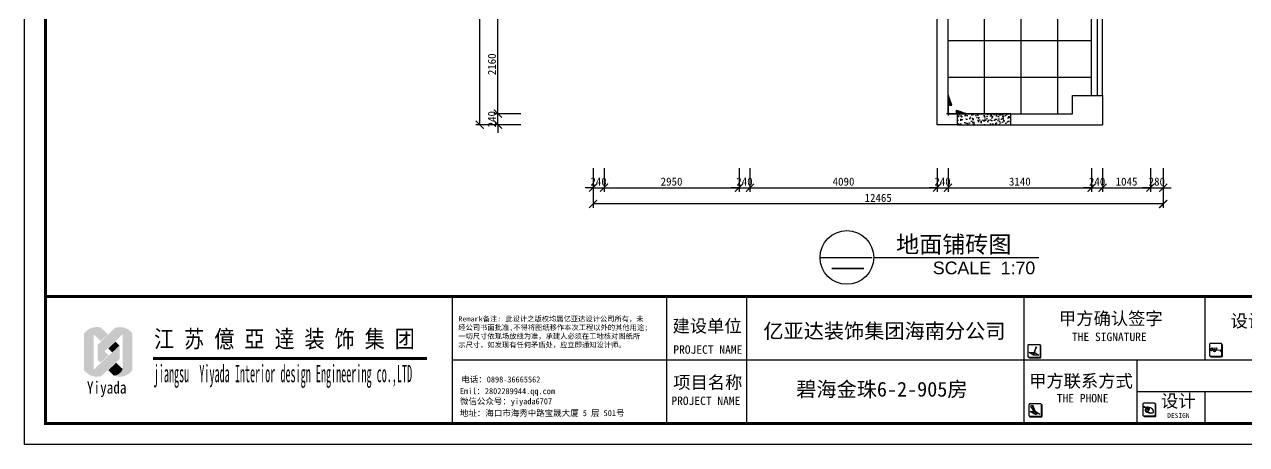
# Model space of a CAD drawing. Header units: millimetres. Extents: x -1705246 to 222838, y -3231245 to 126310.
# Drawn here: x -24706 to 2014, y -10042 to -861 of the extents above; entities that cross this region are included whole.
import ezdxf
from ezdxf.enums import TextEntityAlignment as Align

# ---------------------------------------------------------------- set-up
doc = ezdxf.new("R2010")
doc.units = ezdxf.units.MM
doc.header["$PDMODE"] = 35
for name, color, linetype in [('0-01图框模板说明', 2, 'Continuous'), ('0-02图框细线', 136, 'Continuous'), ('06其他', 8, 'Continuous'), ('250', 250, 'Continuous'), ('TK', 1, 'Continuous')]:
    doc.layers.add(name, color=color, linetype=linetype)
doc.styles.add('ar', font='arial.ttf')
doc.styles.add('H1', font='')
doc.styles.get("Standard").update_dxf_attribs({"font": ''})
doc.styles.add('黑体', font='simhei.ttf')
doc.styles.get('H1').set_extended_font_data('SimSun')
doc.styles.get('Standard').set_extended_font_data('SimSun')
doc.linetypes.add('FENCELINE1', pattern='A,6.35,-2.54,[133,ltypeshp.shx,S=2.54,R=0,X=-2.54,Y=0],-2.54,25.4', length=36.83)
doc.dimstyles.new('ISO-25', dxfattribs={"dimscale": 70, "dimtxt": 2.5, "dimasz": 2.5, "dimexe": 1.25, "dimexo": 0.625, "dimtad": 1, "dimdec": 0, "dimtxsty": 'Standard', "dimblk": 'ARCHTICK', "dimcen": 2.5, "dimclrd": 251, "dimclre": 251, "dimclrt": 3, "dimadec": 0, "dimazin": 0, "dimtfac": 1, "dimtdec": 0, "dimtix": 1, "dimtmove": 2, "dimatfit": 3, "dimfxl": 1, "dimarcsym": 0})

# ---------------------------------------------------------------- blocks, each defined once
blk = doc.blocks.new('_ArchTick')
at = {"color": 0, "linetype": 'ByBlock', "const_width": 0.15}
blk.add_lwpolyline([(-0.5, -0.5), (0.5, 0.5)], dxfattribs=at)
blk = doc.blocks.new('*D529')
at = {"color": 251, "lineweight": -2}
for p, q in [((-14354, -2812), (-14354, -2637)), ((-13851, -2812), (-14441, -2812)), ((-14354, -3052), (-14354, -2812)), ((-13851, -3052), (-14441, -3052)), ((-14354, -3052), (-14354, -3227))]:
    blk.add_line(p, q, dxfattribs=at)
at = {"layer": 'Defpoints', "color": 0}
for p in [(-14354, -2812), (-13807, -2812), (-13807, -3052)]:
    blk.add_point(p, dxfattribs=at)
at = {"color": 251, "lineweight": -2, "xscale": 175, "yscale": 175, "zscale": 175}
for p, rotation in [((-14354, -2812), 270), ((-14354, -3052), 90)]:
    blk.add_blockref('_ArchTick', p, dxfattribs=dict(at, rotation=rotation))
at = {"color": 3, "insert": (-14485, -2932), "char_height": 175, "attachment_point": 5, "rotation": 90}
blk.add_mtext('240', dxfattribs=at)
blk = doc.blocks.new('*D530')
at = {"color": 251, "lineweight": -2}
for p, q in [((-13851, -652), (-14441, -652)), ((-14354, -2812), (-14354, -652)), ((-13851, -2812), (-14441, -2812))]:
    blk.add_line(p, q, dxfattribs=at)
at = {"layer": 'Defpoints', "color": 0}
for p in [(-14354, -652), (-13807, -652), (-13807, -2812)]:
    blk.add_point(p, dxfattribs=at)
at = {"color": 251, "lineweight": -2, "xscale": 175, "yscale": 175, "zscale": 175}
for p, rotation in [((-14354, -652), 90), ((-14354, -2812), 270)]:
    blk.add_blockref('_ArchTick', p, dxfattribs=dict(at, rotation=rotation))
at = {"color": 3, "insert": (-14485, -1732), "char_height": 175, "attachment_point": 5, "rotation": 90}
blk.add_mtext('2160', dxfattribs=at)
blk = doc.blocks.new('*D551')
at = {"color": 251, "lineweight": -2}
for p, q in [((-12273, -4005), (-12273, -4516)), ((-12033, -4005), (-12033, -4516)), ((-12273, -4429), (-12448, -4429)), ((-12273, -4429), (-12033, -4429)), ((-12033, -4429), (-11858, -4429))]:
    blk.add_line(p, q, dxfattribs=at)
at = {"layer": 'Defpoints', "color": 0}
for p in [(-12273, -3962), (-12033, -3962), (-12033, -4429)]:
    blk.add_point(p, dxfattribs=at)
at = {"color": 251, "lineweight": -2, "xscale": 175, "yscale": 175, "zscale": 175}
blk.add_blockref('_ArchTick', (-12273, -4429), dxfattribs=at)
at = {"color": 251, "lineweight": -2, "xscale": 175, "yscale": 175, "zscale": 175, "rotation": 180}
blk.add_blockref('_ArchTick', (-12033, -4429), dxfattribs=at)
at = {"color": 3, "insert": (-12153, -4297), "char_height": 175, "attachment_point": 5}
blk.add_mtext('240', dxfattribs=at)
blk = doc.blocks.new('*D552')
at = {"color": 251, "lineweight": -2}
for p, q in [((-12033, -4005), (-12033, -4516)), ((-9083, -4005), (-9083, -4516)), ((-12033, -4429), (-9083, -4429))]:
    blk.add_line(p, q, dxfattribs=at)
at = {"layer": 'Defpoints', "color": 0}
for p in [(-12033, -3962), (-9083, -3962), (-9083, -4429)]:
    blk.add_point(p, dxfattribs=at)
at = {"color": 251, "lineweight": -2, "xscale": 175, "yscale": 175, "zscale": 175, "rotation": 180}
blk.add_blockref('_ArchTick', (-12033, -4429), dxfattribs=at)
at = {"color": 251, "lineweight": -2, "xscale": 175, "yscale": 175, "zscale": 175}
blk.add_blockref('_ArchTick', (-9083, -4429), dxfattribs=at)
at = {"color": 3, "insert": (-10558, -4297), "char_height": 175, "attachment_point": 5}
blk.add_mtext('2950', dxfattribs=at)
blk = doc.blocks.new('*D553')
at = {"color": 251, "lineweight": -2}
for p, q in [((-9083, -4005), (-9083, -4516)), ((-8843, -4005), (-8843, -4516)), ((-9083, -4429), (-9258, -4429)), ((-9083, -4429), (-8843, -4429)), ((-8843, -4429), (-8668, -4429))]:
    blk.add_line(p, q, dxfattribs=at)
at = {"layer": 'Defpoints', "color": 0}
for p in [(-9083, -3962), (-8843, -3962), (-8843, -4429)]:
    blk.add_point(p, dxfattribs=at)
at = {"color": 251, "lineweight": -2, "xscale": 175, "yscale": 175, "zscale": 175}
blk.add_blockref('_ArchTick', (-9083, -4429), dxfattribs=at)
at = {"color": 251, "lineweight": -2, "xscale": 175, "yscale": 175, "zscale": 175, "rotation": 180}
blk.add_blockref('_ArchTick', (-8843, -4429), dxfattribs=at)
at = {"color": 3, "insert": (-8963, -4297), "char_height": 175, "attachment_point": 5}
blk.add_mtext('240', dxfattribs=at)
blk = doc.blocks.new('*D554')
at = {"color": 251, "lineweight": -2}
for p, q in [((-8843, -4005), (-8843, -4516)), ((-4753, -4005), (-4753, -4516)), ((-8843, -4429), (-4753, -4429))]:
    blk.add_line(p, q, dxfattribs=at)
at = {"layer": 'Defpoints', "color": 0}
for p in [(-8843, -3962), (-4753, -3962), (-4753, -4429)]:
    blk.add_point(p, dxfattribs=at)
at = {"color": 251, "lineweight": -2, "xscale": 175, "yscale": 175, "zscale": 175, "rotation": 180}
blk.add_blockref('_ArchTick', (-8843, -4429), dxfattribs=at)
at = {"color": 251, "lineweight": -2, "xscale": 175, "yscale": 175, "zscale": 175}
blk.add_blockref('_ArchTick', (-4753, -4429), dxfattribs=at)
at = {"color": 3, "insert": (-6798, -4297), "char_height": 175, "attachment_point": 5}
blk.add_mtext('4090', dxfattribs=at)
blk = doc.blocks.new('*D555')
at = {"color": 251, "lineweight": -2}
for p, q in [((-4753, -4005), (-4753, -4516)), ((-4513, -4005), (-4513, -4516)), ((-4753, -4429), (-4928, -4429)), ((-4753, -4429), (-4513, -4429)), ((-4513, -4429), (-4338, -4429))]:
    blk.add_line(p, q, dxfattribs=at)
at = {"layer": 'Defpoints', "color": 0}
for p in [(-4753, -3962), (-4513, -3962), (-4513, -4429)]:
    blk.add_point(p, dxfattribs=at)
at = {"color": 251, "lineweight": -2, "xscale": 175, "yscale": 175, "zscale": 175}
blk.add_blockref('_ArchTick', (-4753, -4429), dxfattribs=at)
at = {"color": 251, "lineweight": -2, "xscale": 175, "yscale": 175, "zscale": 175, "rotation": 180}
blk.add_blockref('_ArchTick', (-4513, -4429), dxfattribs=at)
at = {"color": 3, "insert": (-4633, -4297), "char_height": 175, "attachment_point": 5}
blk.add_mtext('240', dxfattribs=at)
blk = doc.blocks.new('*D556')
at = {"color": 251, "lineweight": -2}
for p, q in [((-4513, -4005), (-4513, -4516)), ((-1373, -4005), (-1373, -4516)), ((-4513, -4429), (-1373, -4429))]:
    blk.add_line(p, q, dxfattribs=at)
at = {"layer": 'Defpoints', "color": 0}
for p in [(-4513, -3962), (-1373, -3962), (-1373, -4429)]:
    blk.add_point(p, dxfattribs=at)
at = {"color": 251, "lineweight": -2, "xscale": 175, "yscale": 175, "zscale": 175, "rotation": 180}
blk.add_blockref('_ArchTick', (-4513, -4429), dxfattribs=at)
at = {"color": 251, "lineweight": -2, "xscale": 175, "yscale": 175, "zscale": 175}
blk.add_blockref('_ArchTick', (-1373, -4429), dxfattribs=at)
at = {"color": 3, "insert": (-2943, -4297), "char_height": 175, "attachment_point": 5}
blk.add_mtext('3140', dxfattribs=at)
blk = doc.blocks.new('*D557')
at = {"color": 251, "lineweight": -2}
for p, q in [((-1373, -4005), (-1373, -4516)), ((-1133, -4005), (-1133, -4516)), ((-1373, -4429), (-1548, -4429)), ((-1373, -4429), (-1133, -4429)), ((-1133, -4429), (-958, -4429))]:
    blk.add_line(p, q, dxfattribs=at)
at = {"layer": 'Defpoints', "color": 0}
for p in [(-1373, -3962), (-1133, -3962), (-1133, -4429)]:
    blk.add_point(p, dxfattribs=at)
at = {"color": 251, "lineweight": -2, "xscale": 175, "yscale": 175, "zscale": 175}
blk.add_blockref('_ArchTick', (-1373, -4429), dxfattribs=at)
at = {"color": 251, "lineweight": -2, "xscale": 175, "yscale": 175, "zscale": 175, "rotation": 180}
blk.add_blockref('_ArchTick', (-1133, -4429), dxfattribs=at)
at = {"color": 3, "insert": (-1253, -4297), "char_height": 175, "attachment_point": 5}
blk.add_mtext('240', dxfattribs=at)
blk = doc.blocks.new('*D558')
at = {"color": 251, "lineweight": -2}
for p, q in [((-1133, -4005), (-1133, -4516)), ((-88, -4005), (-88, -4516)), ((-1133, -4429), (-88, -4429))]:
    blk.add_line(p, q, dxfattribs=at)
at = {"layer": 'Defpoints', "color": 0}
for p in [(-1133, -3962), (-88, -3962), (-88, -4429)]:
    blk.add_point(p, dxfattribs=at)
at = {"color": 251, "lineweight": -2, "xscale": 175, "yscale": 175, "zscale": 175, "rotation": 180}
blk.add_blockref('_ArchTick', (-1133, -4429), dxfattribs=at)
at = {"color": 251, "lineweight": -2, "xscale": 175, "yscale": 175, "zscale": 175}
blk.add_blockref('_ArchTick', (-88, -4429), dxfattribs=at)
at = {"color": 3, "insert": (-610, -4297), "char_height": 175, "attachment_point": 5}
blk.add_mtext('1045', dxfattribs=at)
blk = doc.blocks.new('*D559')
at = {"color": 251, "lineweight": -2}
for p, q in [((-88, -4005), (-88, -4516)), ((192, -4005), (192, -4516)), ((-88, -4429), (-263, -4429)), ((-88, -4429), (192, -4429)), ((192, -4429), (367, -4429))]:
    blk.add_line(p, q, dxfattribs=at)
at = {"layer": 'Defpoints', "color": 0}
for p in [(-88, -3962), (192, -3962), (192, -4429)]:
    blk.add_point(p, dxfattribs=at)
at = {"color": 251, "lineweight": -2, "xscale": 175, "yscale": 175, "zscale": 175}
blk.add_blockref('_ArchTick', (-88, -4429), dxfattribs=at)
at = {"color": 251, "lineweight": -2, "xscale": 175, "yscale": 175, "zscale": 175, "rotation": 180}
blk.add_blockref('_ArchTick', (192, -4429), dxfattribs=at)
at = {"color": 3, "insert": (52, -4297), "char_height": 175, "attachment_point": 5}
blk.add_mtext('280', dxfattribs=at)
blk = doc.blocks.new('*D572')
at = {"color": 251, "lineweight": -2}
for p, q in [((-14398, 11308), (-14838, 11308)), ((-14750, -3052), (-14750, 11308)), ((-14398, -3052), (-14838, -3052))]:
    blk.add_line(p, q, dxfattribs=at)
at = {"layer": 'Defpoints', "color": 0}
for p in [(-14750, 11308), (-14354, 11308), (-14354, -3052)]:
    blk.add_point(p, dxfattribs=at)
at = {"color": 251, "lineweight": -2, "xscale": 175, "yscale": 175, "zscale": 175}
for p, rotation in [((-14750, 11308), 90), ((-14750, -3052), 270)]:
    blk.add_blockref('_ArchTick', p, dxfattribs=dict(at, rotation=rotation))
at = {"color": 3, "insert": (-14882, 4128), "char_height": 175, "attachment_point": 5, "rotation": 90}
blk.add_mtext('14360', dxfattribs=at)
blk = doc.blocks.new('*D574')
at = {"color": 251, "lineweight": -2}
for p, q in [((-12273, -4429), (-12273, -4871)), ((192, -4429), (192, -4871)), ((192, -4784), (-12273, -4784))]:
    blk.add_line(p, q, dxfattribs=at)
at = {"layer": 'Defpoints', "color": 0}
for p in [(-12273, -4385), (192, -4385), (-12273, -4784)]:
    blk.add_point(p, dxfattribs=at)
at = {"color": 251, "lineweight": -2, "xscale": 175, "yscale": 175, "zscale": 175, "rotation": 180}
blk.add_blockref('_ArchTick', (-12273, -4784), dxfattribs=at)
at = {"color": 251, "lineweight": -2, "xscale": 175, "yscale": 175, "zscale": 175}
blk.add_blockref('_ArchTick', (192, -4784), dxfattribs=at)
at = {"color": 3, "insert": (-6040, -4652), "char_height": 175, "attachment_point": 5}
blk.add_mtext('12465', dxfattribs=at)
blk = doc.blocks.new('DETRFDS')
blk.add_hatch(color=1).paths.add_polyline_path([(440892, -361971), (440892, -361921), (440683, -361971)])
at = {"color": 1}
for p, q in [((440683, -361971), (440892, -361921)), ((440683, -361971), (441101, -361971)), ((440892, -361921), (440892, -361971))]:
    blk.add_line(p, q, dxfattribs=at)
blk = doc.blocks.new('OIUYRW')
at = {"xscale": -1, "rotation": 90}
blk.add_blockref('DETRFDS', (79096, 79096), dxfattribs=at)
blk.add_blockref('DETRFDS', (0, 0))
blk = doc.blocks.new('rf')
at = {"layer": '250', "color": 1}
for p, q in [((-64294, -717022), (-64294, -717100)), ((-64294, -717100), (-64067, -717022)), ((-64483, -717211), (-64400, -717211)), ((-64400, -717211), (-64483, -717438))]:
    blk.add_line(p, q, dxfattribs=at)
at = {"xscale": -1.083456000036676, "yscale": 1.083456000036676, "zscale": 1.083456, "rotation": 270}
blk.add_blockref('OIUYRW', (327697, -1194899), dxfattribs=at)

msp = doc.modelspace()

# ---------------------------------------------------------------- hatches: boundary and pattern name
h = msp.add_hatch()
h.set_pattern_fill('_USER', color=250, scale=800, style=0, double=1, pattern_type=0)
h.set_pattern_definition([(0, (-4512.9, -2812.24), (0, 800), []), (90, (-4512.9, -2812.24), (-800, 5e-14), [])])
h.paths.add_polyline_path([(-1372.9, -712.2), (-3162.9, -712.2), (-4362.9, -712.2), (-4512.9, -712.2), (-4512.9, -2812.2), (-4302.9, -2812.2), (-3142.9, -2812.2), (-1792.9, -2812.2), (-1792.9, -2412.2), (-1372.9, -2412.2)])
h = msp.add_hatch()
h.set_pattern_fill('AR-CONC', color=250, style=0, double=1)
h.set_pattern_definition([(50, (-4362.88, -3052.24), (182.185, -15.939), [19.05, -209.55]), (355, (-4362.88, -3052.24), (-35.243, 191.057), [15.24, -167.64]), (100.451, (-4347.7, -3053.57), (146.943, 175.117), [16.19, -178.09]), (46.184, (-4362.88, -3001.44), (271.08, -42.042), [28.575, -314.325]), (96.636, (-4340.3, -3004.95), (237.404, 247.426), [24.285, -267.135]), (351.184, (-4362.88, -3001.44), (237.405, 247.425), [22.86, -251.46]), (21, (-4337.48, -3014.14), (151.615, -102.266), [19.05, -209.55]), (326, (-4337.48, -3014.14), (61.802, 184.188), [15.24, -167.64]), (71.451, (-4324.84, -3022.67), (213.416, 81.923), [16.19, -178.09]), (37.5, (-4362.88, -3052.244), (3.0886, 84.555), [0, -165.608, 0, -170.18, 0, -168.275]), (7.5, (-4362.88, -3052.24), (66.8197, 100.1806), [0, -97.028, 0, -161.798, 0, -64.135]), (327.5, (-4419.52, -3052.244), (135.5906, -5.7287), [0, -63.5, 0, -198.12, 0, -262.89]), (317.5, (-4444.92, -3052.24), (148.129, 25.426), [0, -82.55, 0, -131.572, 0, -186.69])])
h.paths.add_polyline_path([(-3142.9, -2812.2), (-4302.9, -2812.2), (-4302.9, -3052.2), (-3142.9, -3052.2)])
at = {"layer": '0-01图框模板说明'}
for points in [[(-2493.2, -8114.9, -0.4142136), (-2511.4, -8133.1), (-2747.8, -8133.1, -0.071272), (-2752.9, -8132.4, 0.3481434), (-2735.2, -8146.4), (-2498.8, -8146.4, 0.4142136), (-2480.6, -8128.2), (-2480.6, -7891.9, 0.3331076), (-2493.7, -7874.4, -0.0577433), (-2493.2, -7878.6)], [(1475.2, -8090.4, -0.4142136), (1457.1, -8108.6), (1220.7, -8108.6, -0.071272), (1215.6, -8107.9, 0.3481434), (1233.3, -8121.9), (1469.7, -8121.9, 0.4142136), (1487.8, -8103.7), (1487.8, -7867.4, 0.3331076), (1474.8, -7849.9, -0.0577433), (1475.2, -7854.1)], [(-2470.8, -9407.4, -0.4142136), (-2489, -9425.6), (-2725.3, -9425.6, -0.071272), (-2730.4, -9424.8, 0.3481434), (-2712.7, -9438.9), (-2476.4, -9438.9, 0.4142136), (-2458.2, -9420.7), (-2458.2, -9184.3, 0.3331076), (-2471.3, -9166.9, -0.0577433), (-2470.8, -9171)], [(20.7, -9395.9, -0.4142136), (2.5, -9414.1), (-233.9, -9414.1, -0.071272), (-239, -9413.4, 0.3481434), (-221.3, -9427.4), (15.1, -9427.4, 0.4142136), (33.3, -9409.2), (33.3, -9172.9, 0.3331076), (20.2, -9155.4, -0.0577433), (20.7, -9159.6)]]:
    msp.add_hatch(color=8, dxfattribs=at).paths.add_polyline_path(points)
at = {"layer": '06其他', "linetype": 'ByBlock'}
h = msp.add_hatch(color=7, dxfattribs=at)
h.set_gradient(color1=(255, 241, 220), color2=(255, 110, 0), rotation=45, tint=1, name='HEMISPHERICAL')
h.paths.add_polyline_path([(-23406.1, -7622.6), (-23406.1, -7632.8, -0.16489), (-23195.4, -7632.8), (-23039.3, -7782.7), (-22883.8, -7632.1), (-23037.1, -7485, 0.3131734)])
h = msp.add_hatch(color=16, dxfattribs=at)
h.set_gradient(color1=(127, 0, 0), color2=(204, 0, 0), rotation=135, tint=1, name='INVHEMISPHERICAL')
h.paths.add_polyline_path([(-23103.1, -7858), (-22954.9, -8006.1), (-22558.1, -7631.7, -0.3370418), (-22345.7, -7615.9, 0.3337101), (-22728.1, -7494.8)])
h = msp.add_hatch(color=20, dxfattribs=at)
h.set_gradient(color1=(255, 63, 0), color2=(253, 236, 196), tint=1, name='HEMISPHERICAL')
h.paths.add_polyline_path([(-23406.1, -8411.4, 0.3225612), (-23025.7, -8545.9, -0.1677561), (-23195.4, -8407.9), (-23195.4, -7632.8, 0.16489), (-23406.1, -7632.8)])
h = msp.add_hatch(color=1, dxfattribs=at)
h.set_gradient(color1=(255, 0, 0), color2=(255, 127, 0), tint=1, name='INVHEMISPHERICAL')
h.paths.add_polyline_path([(-22345.7, -7615.9, 0.3396012), (-22559.3, -7632.9), (-22559.3, -8389.5, -0.3188086), (-22753.3, -8534.9, 0.3432185), (-22345.7, -8418)])
h = msp.add_hatch(color=20, dxfattribs=at)
h.set_gradient(color1=(255, 63, 0), color2=(253, 236, 196), rotation=45, tint=1)
h.paths.add_polyline_path([(-23195.4, -8407.9, 0.1677561), (-23025.7, -8545.9), (-22627.1, -8174.6), (-22627.1, -7878.5)])
h = msp.add_hatch(color=18, dxfattribs=at)
h.set_gradient(color1=(76, 0, 0), color2=(127, 0, 0), rotation=45, tint=1, name='CURVED')
h.paths.add_polyline_path([(-23103.1, -7858), (-23103.1, -8196.7), (-23044.1, -8253.8), (-22869.7, -8091.3)])
h = msp.add_hatch(color=11, dxfattribs=at)
h.set_gradient(color1=(254, 140, 88), color2=(97, 0, 2), rotation=45, tint=1, name='HEMISPHERICAL')
h.paths.add_polyline_path([(-22873, -7942.2), (-22785.6, -8026.2), (-22627.1, -7878.5), (-22715.6, -7793.6)])
h = msp.add_hatch(color=16, dxfattribs=at)
h.set_gradient(color1=(127, 0, 0), color2=(204, 0, 0), rotation=45, tint=1, name='CURVED')
h.paths.add_polyline_path([(-22559.3, -8389.5), (-22699.3, -8255.1), (-22874.2, -8418), (-22753.3, -8534.9, 0.3188086)])

# ---------------------------------------------------------------- linework, layer by layer
for p, q in [((-4752.9, -3052.2), (-4752.9, -652.2)), ((-4512.9, -2812.2), (-4512.9, -712.2)), ((-1792.9, -2812.2), (-1792.9, -2412.2)), ((-1792.9, -2412.2), (-1372.9, -2412.2)), ((-1372.9, -2412.2), (-1132.9, -2412.2)), ((-1132.9, -2412.2), (-1132.9, -3052.2)), ((-4302.9, -2812.2), (-4512.9, -2812.2)), ((-4302.9, -3052.2), (-4302.9, -2812.2)), ((-3142.9, -3052.2), (-3142.9, -2812.2)), ((-3142.9, -2812.2), (-1792.9, -2812.2)), ((-3142.9, -3052.2), (-3142.9, -2812.2)), ((-4302.9, -3052.2), (-4752.9, -3052.2)), ((-3142.9, -3052.2), (-1132.9, -3052.2)), ((-6136.8, -5953.3), (-2531.1, -5953.3))]:
    msp.add_line(p, q)
at = {"color": 250}
for p, q in [((-1372.9, -2412.2), (-1372.9, -712.2)), ((-1132.9, -2412.2), (-1132.9, -712.2)), ((-3142.9, -2812.2), (-4302.9, -2812.2)), ((-4302.9, -3052.2), (-3142.9, -3052.2))]:
    msp.add_line(p, q, dxfattribs=at)
at = {"color": 1, "linetype": 'FENCELINE1', "ltscale": 10}
msp.add_line((-1252.9, -712.2), (-1252.9, -2412.2), dxfattribs=at)
at = {"color": 2}
msp.add_line((-7310.3, -5953.3), (-6169.2, -5953.3), dxfattribs=at)
at = {"color": 150}
msp.add_circle((-6723.6, -5953.3), 586.7, dxfattribs=at)
at = {"layer": '0-01图框模板说明', "color": 8}
for p, q in [((1246.1, -7936.9), (1356.6, -7928.2)), ((1262.7, -7937.9), (1357.7, -7930.3)), ((1332, -7979.1), (1442.5, -7970.3)), ((1348.6, -7980), (1443.7, -7972.4)), ((-2640.2, -8063.8), (-2641.3, -8066.8)), ((-2641.3, -8066.8), (-2641, -8068.8)), ((-2639.3, -8064.2), (-2641, -8068.8)), ((-2639.4, -8067.5), (-2641, -8068.8)), ((-2638.3, -8064.5), (-2639.4, -8067.5)), ((-2625, -9381), (-2714.4, -9322.2)), ((-2714.4, -9322.2), (-2641.2, -9322.2)), ((-2602.1, -9322.2), (-2594.5, -9322.2)), ((-2594.5, -9322.2), (-2505.1, -9381)), ((-206.3, -9289.7), (-206.3, -9289.7)), ((-193.9, -9253.6), (-149.5, -9276.3)), ((-186, -9301), (-130, -9332.2)), ((-137.9, -9255.4), (-182.4, -9238.8)), ((-175.9, -9256.2), (-175.9, -9256.2)), ((-175.9, -9256.2), (-143.8, -9274)), ((-136.9, -9261.5), (-171.1, -9247.6)), ((-80.1, -9242.5), (-137.3, -9227.2)), ((-124.9, -9276.3), (-115, -9281.8))]:
    msp.add_line(p, q, dxfattribs=at)
at = {"layer": '0-01图框模板说明', "color": 2, "const_width": 66.9}
msp.add_lwpolyline([(13640.1, 16938.4), (13640.1, -9580.4), (-24243.9, -9580.4), (-24243.9, 16938.4)], close=True, dxfattribs=at)
msp.add_lwpolyline([(13640.1, -6808.4), (-24249.1, -6808.4)], dxfattribs=at)
at = {"layer": '0-01图框模板说明', "color": 8}
for points in [[(-2747.8, -8133.1), (-2511.4, -8133.1, 0.4142136), (-2493.2, -8114.9), (-2493.2, -7878.6, 0.4142136), (-2511.4, -7860.4), (-2747.8, -7860.4, 0.4142136), (-2765.9, -7878.6), (-2765.9, -8114.9, 0.4142136)], [(-2580.1, -7917.8), (-2590, -7914.2), (-2589.5, -7912.8, -0.4519616), (-2583.8, -7910.3), (-2582.4, -7910.8, -0.4184348), (-2579.6, -7916.4)], [(1220.7, -8108.6), (1457.1, -8108.6, 0.4142136), (1475.2, -8090.4), (1475.2, -7854.1, 0.4142136), (1457.1, -7835.9), (1220.7, -7835.9, 0.4142136), (1202.5, -7854.1), (1202.5, -8090.4, 0.4142136)], [(-2725.3, -9425.6), (-2489, -9425.6, 0.4142136), (-2470.8, -9407.4), (-2470.8, -9171, 0.4142136), (-2489, -9152.9), (-2725.3, -9152.9, 0.4142136), (-2743.5, -9171), (-2743.5, -9407.4, 0.4142136)], [(-233.9, -9414.1), (2.5, -9414.1, 0.4142136), (20.7, -9395.9), (20.7, -9159.6, 0.4142136), (2.5, -9141.4), (-233.9, -9141.4, 0.4142136), (-252, -9159.6), (-252, -9395.9, 0.4142136)]]:
    msp.add_lwpolyline(points, format="xyb", close=True, dxfattribs=at)
for points in [[(-2752.9, -8132.4, 0.3481435), (-2735.2, -8146.4), (-2498.8, -8146.4, 0.4142136), (-2480.6, -8128.2), (-2480.6, -7891.9, 0.3331075), (-2493.7, -7874.4)], [(1215.6, -8107.9, 0.3481435), (1233.3, -8121.9), (1469.7, -8121.9, 0.4142136), (1487.8, -8103.7), (1487.8, -7867.4, 0.3331075), (1474.8, -7849.9)], [(-2730.4, -9424.8, 0.3481435), (-2712.7, -9438.9), (-2476.4, -9438.9, 0.4142136), (-2458.2, -9420.7), (-2458.2, -9184.3, 0.3331075), (-2471.3, -9166.9)], [(-239, -9413.4, 0.3481435), (-221.3, -9427.4), (15.1, -9427.4, 0.4142136), (33.3, -9409.2), (33.3, -9172.9, 0.3331075), (20.2, -9155.4)]]:
    msp.add_lwpolyline(points, format="xyb", dxfattribs=at)
for points in [[(-2583.5, -7927.1), (-2593.4, -7923.4), (-2636.4, -8041.7), (-2626.5, -8045.3)], [(-2579.8, -7917.9), (-2590.3, -7914.1), (-2593.7, -7923.3), (-2583.2, -7927.1)], [(-2638.3, -8064.5), (-2640.2, -8063.8), (-2636.4, -8041.7), (-2626.5, -8045.3)]]:
    msp.add_lwpolyline(points, close=True, dxfattribs=at)
msp.add_lwpolyline([(-2620.8, -8029.7), (-2616.9, -8029.7), (-2527.5, -8088.5), (-2647.4, -8088.5), (-2736.8, -8029.7), (-2632.1, -8029.7)], dxfattribs=at)
for centre, radius in [((-2678, -9203.6), 24.2), ((-2662.4, -9250.8), 3.46), ((-2655.7, -9263.9), 3.46), ((-2654.2, -9246.6), 3.46), ((-2649.5, -9277.7), 3.46), ((-2647.5, -9259.6), 3.46), ((-2646.1, -9241.7), 3.46), ((-2642.6, -9293.7), 3.46), ((-2641.4, -9273.4), 3.46), ((-2639.4, -9254.7), 3.46), ((-2621.6, -9322.2), 19.6), ((-2634.4, -9289.4), 3.46), ((-2633.2, -9268.5), 3.46), ((-2626.3, -9284.5), 3.46)]:
    msp.add_circle(centre, radius, dxfattribs=at)
for centre, radius, start, end in [((1271.8, -7970.6), 34, 105.75698, 120.90147), ((1273.4, -8004.6), 29.7, 39.93772, 115.08211), ((1283.7, -7954.1), 22.1, 194.48109, 315.05273), ((1262.7, -7938.3), 0.454, 94.53797, 105.75698), ((1357.8, -8012.7), 34, 105.75698, 138.68122), ((1348.7, -7980.4), 0.454, 94.53797, 105.75698), ((1350, -7946.2), 19.2, 298.71142, 70.12693), ((1357.8, -7930.8), 0.454, 62.53976, 94.53797), ((1349.5, -7946.6), 18.3, 300.32853, 62.53976), ((1359.1, -7962.7), 0.466, 133.83275, 294.27982), ((1436, -7988.4), 19.2, 298.71142, 70.12693), ((1443.7, -7972.9), 0.454, 62.53976, 94.53797), ((1435.5, -7988.7), 18.3, 300.32853, 62.53976), ((1445, -8004.8), 0.466, 133.83275, 294.27982), ((-2834, -9359.2), 196.4, 10.86532, 46.01339), ((-2148.7, -9046), 528.1, 196.35478, 210.12826), ((-138.1, -9284.2), 63.4, 172.23155, 207.50847), ((-171.8, -9275.6), 29.1, 158.18292, 240.90017), ((-75.9, -9324), 136.4, 139.32492, 154.28325), ((-74.1, -9153.5), 200.1, 233.07145, 279.66773), ((-150.4, -9273.2), 47.8, 74.0812, 127.26399), ((-174, -9251.6), 4.95, 54.17545, 246.924), ((-170.7, -9250.8), 63.8, 277.38404, 14.54168), ((-134.8, -9251.7), 28.7, 239.14426, 279.65487), ((-142, -9266.9), 7.36, 255.59476, 46.20559), ((-151, -9280.9), 28.7, 22.14548, 62.65609), ((-131.2, -9272.8), 7.27, 279.65487, 22.14548), ((-49.9, -9171.6), 179.5, 243.49964, 273.01635), ((-174.4, -9395.2), 179.5, 28.78399, 58.3007), ((-53.4, -9316.1), 37, 290.37624, 11.42411)]:
    msp.add_arc(centre, radius, start, end, dxfattribs=at)
for centre in [(1244.5, -7965.1), (1246.4, -7965.9), (1314.3, -7985.5), (1315.7, -7986.5)]:
    msp.add_ellipse(centre, major_axis=(0, 28.2), ratio=0.6460175, dxfattribs=at)
msp.add_spline([(-2621.6, -9341.7), (-2582.9, -9358.7), (-2581.8, -9345.5), (-2599.2, -9349.7), (-2610.3, -9381), (-2562.3, -9372.9), (-2554.4, -9381)], degree=3, dxfattribs=at)
for points in [[(-188.3, -9243.5), (-208.3, -9240.7), (-218.2, -9230.1), (-223.1, -9207.5)], [(-186.2, -9239.7), (-209.1, -9239.5), (-216.4, -9222.5), (-220.9, -9205.5)]]:
    msp.add_open_spline(points, degree=3, dxfattribs=at)
at = {"layer": '0-02图框细线'}
for p, q in [((-15349.1, -9580.4), (-15349.1, -6808.4)), ((-10657.6, -9596), (-10657.6, -6808.4)), ((-8912.1, -9596), (-8912.1, -6808.4)), ((-2849.5, -9580.4), (-2849.5, -6808.4)), ((1111.3, -8194.4), (1111.3, -6808.4)), ((-15349.1, -8194.4), (13640.1, -8194.4)), ((-374.2, -9580.4), (-374.2, -8194.4)), ((13640.1, -8887.4), (-374.2, -8887.4)), ((1111.3, -9580.4), (1111.3, -8887.4))]:
    msp.add_line(p, q, dxfattribs=at)
msp.add_lwpolyline([(14102.1, 17400.4), (14102.1, -10042.4), (-24705.9, -10042.4), (-24705.9, 17400.4)], close=True, dxfattribs=at)
at = {"layer": '0-02图框细线', "ltscale": 0.2, "const_width": 61.5}
msp.add_lwpolyline([(-21893.1, -8161.2), (-15902.3, -8161.2)], dxfattribs=at)

# ---------------------------------------------------------------- block references
at = {"layer": '250', "color": 1, "xscale": -1, "rotation": 180}
msp.add_blockref('rf', (59969.9, -719834.4), dxfattribs=at)

# ---------------------------------------------------------------- texts
at = {"color": 2, "style": 'ar'}
msp.add_text('SCALE  1:70', height=277.2, dxfattribs=at).set_placement((-4844.7, -6320.2))
at = {"color": 2, "style": 'ar', "flags": 8}
msp.add_attdef('地面铺砖图', text='原始结构图', height=369.6, dxfattribs=at).set_placement((-4387.2, -5661.7), align=Align.MIDDLE)
at = {"color": 2, "style": 'ar', "width": 7.452088, "flags": 8}
msp.add_attdef('-', text='-', height=277.2, dxfattribs=at).set_placement((-7185.3, -6301.8), (-6224.3, -6301.8), align=Align.FIT)
at = {"layer": '0-02图框细线'}
for s, insert, char_height, attachment_point in [('{\\fSimSun|b0|i0|c134|p2;甲方确认签字}', (-2087.4, -7303.5), 277.2, 4), ('{\\fSimSun|b0|i0|c134|p2;设计总负责}', (1664.3, -7356.7), 277.2, 4), ('{\\fSimHei|b0|i0|c134|p2;Remark备注: 此设计之版权均属亿亚达设计公司所有，未\\P经公司书面批准,不得将图纸移作本次工程以外的其他用途;\\P一切尺寸依现场放线为准，承建人必须在工地核对图纸所\\P示尺寸，如发现有任何矛盾处，应立即通知设计师。}', (-15219.9, -7936.9), 113.584, 7), ('{\\fSimSun|b0|i0|c134|p2;建设单位}', (-10537.3, -7466.6), 277.2, 4), ('{\\fSimSun|b0|i0|c134|p2;THE SIGNATURE}', (-1803.2, -7689.6), 184.8, 4), ('{\\fSimSun|b0|i0|c134|p2;PROJECT NAME}', (-10518.9, -7967.9), 184.8, 4), ('{\\fSimSun|b0|i0|c134|p2;电话：0898-36665562  }', (-15154.9, -8626.9), 132.515, 4), ('{\\fSimSun|b0|i0|c134|p2;项目名称}', (-10522.1, -8699.5), 277.2, 4), ('{\\fSimSun|b0|i0|c134|p2;甲方联系方式}', (-2741.4, -8669.4), 277.2, 4), ('{\\fSimSun|b0|i0|c134|p2;Emil：2802289944.qq.com}', (-15184.6, -8893.7), 132.515, 4), ('{\\fSimSun|b0|i0|c134|p2;微信公众号：yiyada6707}', (-15184.6, -9117), 132.515, 4), ('{\\fSimSun|b0|i0|c134|p2;PROJECT NAME}', (-10561.9, -9088), 184.8, 4), ('{\\fSimSun|b0|i0|c134|p2;THE PHONE}', (-2134.8, -9031.4), 184.8, 4), ('{\\fSimSun|b0|i0|c134|p2;设计}', (143.2, -9105.6), 277.2, 4), ('{\\fSimSun|b0|i0|c134|p2;地址：海口市海秀中路宝晟大厦 5 层 501号}', (-15186.2, -9363), 132.515, 4), ('{\\fSimSun|b0|i0|c134|p2;DESIGN}', (279.1, -9408.8), 104.119, 4)]:
    msp.add_mtext(s, dxfattribs=dict(at, insert=insert, char_height=char_height, attachment_point=attachment_point))
at = {"layer": '0-02图框细线', "char_height": 323.4, "attachment_point": 5, "style": '黑体'}
for s, insert in [('亿亚达装饰集团海南分公司', (-5903.5, -7579.4)), ('{\\fSimSun|b0|i0|c134|p2;碧海金珠6-2-905房}', (-5959.6, -8851))]:
    msp.add_mtext(s, dxfattribs=dict(at, insert=insert))
at = {"layer": 'TK', "color": 150, "style": 'H1'}
for s, height, width, p in [('江 苏 億 亞 逹 装 饰 集 团', 378.615, 0.85, (-21872.5, -7923.7)), ('jiangsu  Yiyada Interior design Engineering co.,LTD', 378.615, 0.43, (-21878.5, -8680.7)), ('Yiyada ', 265.03, 0.8, (-23339.9, -8929.1))]:
    msp.add_text(s, height=height, dxfattribs=dict(at, width=width)).set_placement(p)

# ---------------------------------------------------------------- dimensions: what is measured, and where the dimension line sits
at = {"color": 0}
dim = msp.add_linear_dim(base=(-14750.5, 11307.8), p1=(-14353.9, -3052.2), p2=(-14353.9, 11307.8), angle=90, dimstyle='ISO-25', dxfattribs=at)
dim.commit()
dim.dimension.update_dxf_attribs({"geometry": '*D572', "text_midpoint": (-14881.7, 4127.8)})
for base, p1, p2, picture, middle in [((-14353.9, -652.2), (-13806.9, -2812.2), (-13806.9, -652.2), '*D530', (-14485.2, -1732.2)), ((-14353.9, -2812.2), (-13806.9, -3052.2), (-13806.9, -2812.2), '*D529', (-14485.2, -2932.2))]:
    dim = msp.add_linear_dim(base=base, p1=p1, p2=p2, angle=270, dimstyle='ISO-25')
    dim.commit()
    dim.dimension.update_dxf_attribs({"geometry": picture, "text_midpoint": middle})
for base, p1, p2, picture, middle in [((-12032.9, -4428.7), (-12272.9, -3961.6), (-12032.9, -3961.6), '*D551', (-12152.9, -4297.4)), ((-9082.9, -4428.7), (-12032.9, -3961.6), (-9082.9, -3961.6), '*D552', (-10557.9, -4297.4)), ((-8842.9, -4428.7), (-9082.9, -3961.6), (-8842.9, -3961.6), '*D553', (-8962.9, -4297.4)), ((-4752.9, -4428.7), (-8842.9, -3961.6), (-4752.9, -3961.6), '*D554', (-6797.9, -4297.4)), ((-4512.9, -4428.7), (-4752.9, -3961.6), (-4512.9, -3961.6), '*D555', (-4632.9, -4297.4)), ((-1372.9, -4428.7), (-4512.9, -3961.6), (-1372.9, -3961.6), '*D556', (-2942.9, -4297.4)), ((-1132.9, -4428.7), (-1372.9, -3961.6), (-1132.9, -3961.6), '*D557', (-1252.9, -4297.4)), ((-87.9, -4428.7), (-1132.9, -3961.6), (-87.9, -3961.6), '*D558', (-610.4, -4297.4)), ((192.1, -4428.7), (-87.9, -3961.6), (192.1, -3961.6), '*D559', (52.1, -4297.4))]:
    dim = msp.add_linear_dim(base=base, p1=p1, p2=p2, dimstyle='ISO-25')
    dim.commit()
    dim.dimension.update_dxf_attribs({"geometry": picture, "text_midpoint": middle})
dim = msp.add_linear_dim(base=(-12272.9, -4783.7), p1=(192.1, -4384.9), p2=(-12272.9, -4384.9), dimstyle='ISO-25', dxfattribs=at)
dim.commit()
dim.dimension.update_dxf_attribs({"geometry": '*D574', "text_midpoint": (-6040.4, -4652.4)})

doc.saveas('drawing.dxf')
